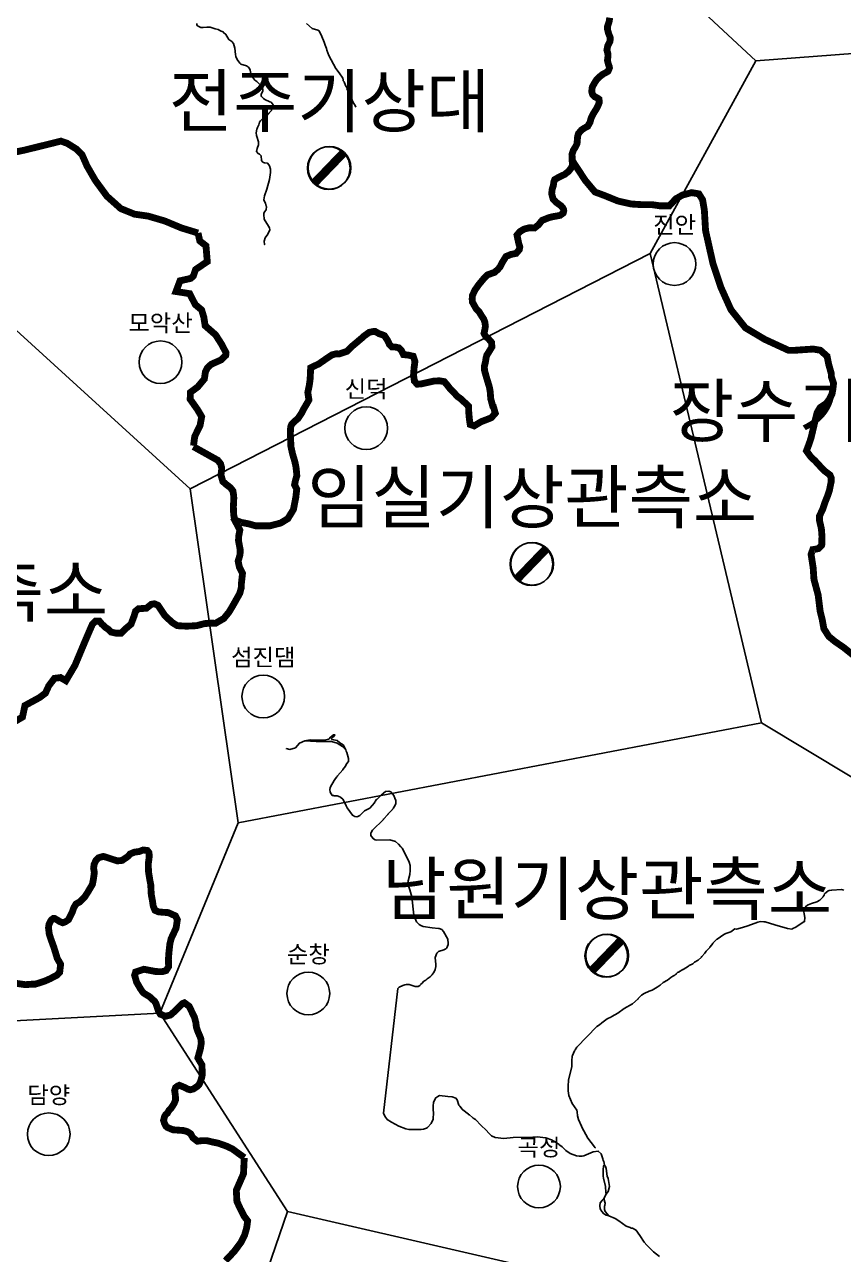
# Model space of a CAD drawing. Header units: millimetres. Extents: x -954552 to 1497340, y -301250 to 736091.
# Drawn here: x 195883 to 243831, y 194640 to 266656 of the extents above; entities that cross this region are included whole.
import ezdxf
from ezdxf.enums import TextEntityAlignment as Align

# ---------------------------------------------------------------- set-up
doc = ezdxf.new("R2010")
doc.units = ezdxf.units.MM
for name, color, linetype in [('2411', 7, 'Continuous'), ('AWS', 4, 'Continuous'), ('AWS명', 2, 'Continuous'), ('EL', 2, 'Continuous'), ('MAIN-RIVER', 5, 'Continuous'), ('Point', 1, 'Continuous'), ('관측소명', 3, 'Continuous'), ('기상청', 1, 'Continuous'), ('티센', 6, 'Continuous')]:
    doc.layers.add(name, color=color, linetype=linetype)
doc.styles.get("Standard").update_dxf_attribs({"font": ''})
doc.styles.get('Standard').set_extended_font_data('Gulim')

# ---------------------------------------------------------------- blocks, each defined once
blk = doc.blocks.new('관측소(기상청)')
at = {"layer": '기상청', "const_width": 500}
blk.add_lwpolyline([(821, 874), (-914, -926)], dxfattribs=at)
at = {"layer": '기상청'}
blk.add_circle((-46, -26), 1250, dxfattribs=at)

msp = doc.modelspace()

# ---------------------------------------------------------------- linework, layer by layer
at = {"layer": '2411', "const_width": 400}
for points in [[(208571, 237505), (208994, 237423), (209414, 237306), (209833, 237306), (210252, 237306), (210881, 237469), (211300, 237726), (211626, 238261), (211766, 238983), (211819, 239453), (211692, 239706), (211742, 239954), (211824, 240235), (211808, 240449), (211775, 240746), (211709, 241060), (211577, 241506), (211478, 241951), (211461, 242413), (211445, 242711), (211461, 243090), (211527, 243255), (211709, 243437), (211891, 243585), (212089, 243883), (212254, 244196), (212254, 244196), (212402, 244444), (212534, 244675), (212501, 244890), (212468, 245121), (212551, 245517), (212600, 245863), (212617, 246144), (212633, 246557), (213112, 246788), (213492, 247052), (213888, 247316), (214135, 247382), (214301, 247366), (214779, 247531), (215109, 247861), (215621, 248290), (215786, 248439), (216067, 248637), (216314, 248686), (216413, 248686), (216645, 248554), (216843, 248488), (216958, 248439), (217140, 248158), (217255, 247910), (217387, 247778), (217569, 247778), (217800, 247729), (217949, 247580), (218064, 247333), (218361, 247300), (218361, 247300), (218642, 247234), (218741, 246936), (218691, 246557), (218658, 246128), (218708, 245781), (218873, 245599), (219104, 245616), (219847, 245781), (220177, 245797), (220458, 245748), (220590, 245599), (220771, 245368), (220953, 245187), (221217, 244890), (221448, 244724), (221877, 244312), (221894, 243932), (221927, 243569), (221976, 243239), (222208, 243156), (222620, 243404), (222967, 243536), (223214, 243635), (223446, 243899), (223330, 244295), (223297, 244312), (223181, 244741), (223148, 245170), (223099, 245434), (223016, 245715), (222934, 245979), (222934, 245979), (222884, 246161), (222818, 246392), (222802, 246623), (222851, 246821), (222884, 246969), (222901, 247118), (222950, 247300), (223066, 247481), (223247, 247778), (223231, 248042), (223016, 248290), (222917, 248356), (222868, 248422), (222785, 248571), (222835, 248802), (222868, 249000), (222835, 249231), (222769, 249412), (222637, 249611), (222505, 249825), (222340, 249990), (222108, 250403), (222092, 250585), (222108, 250799), (222257, 251113), (222488, 251443), (222736, 251740), (223000, 252004), (223413, 252153), (223594, 252318), (223726, 252466), (223726, 252466), (223858, 252730), (223990, 252945), (224073, 253077), (224353, 253193), (224667, 253259), (224849, 253473), (224882, 253638), (224816, 253853), (224717, 254332), (224882, 254530), (225129, 254678), (225443, 254761), (225740, 254744), (225971, 254926), (226186, 255190), (226598, 255355), (226797, 255405), (226995, 255438), (227242, 255487), (227424, 255619), (227457, 255751), (227440, 255850), (227391, 255933), (227308, 256032), (227176, 256131), (226995, 256263), (226830, 256445), (226747, 256758), (226780, 257022), (226846, 257237), (226879, 257468), (226879, 257468), (226929, 257584), (227193, 257732), (227506, 257881), (227737, 258062), (227902, 258277), (227969, 258442), (227952, 258624), (227952, 258871), (227935, 259053), (228018, 259300), (228134, 259482), (228233, 259680), (228249, 259895), (228266, 260109), (228315, 260274), (228480, 260472), (228678, 260604), (228860, 260703), (228992, 260935), (229058, 261182), (229190, 261446), (229339, 261677), (229454, 261892), (229537, 262107), (229520, 262288), (229405, 262371), (229289, 262420), (229141, 262569), (229091, 262734), (229124, 262998), (229273, 263262), (229273, 263262), (229388, 263444), (229520, 263576), (229751, 263757), (229916, 263840), (230048, 263922), (230131, 264120), (230114, 264219), (230065, 264351), (230015, 264550), (230048, 264830), (230032, 264995), (229982, 265160), (230032, 265424), (230164, 265672), (230180, 265887), (230081, 266134), (230015, 266382), (230015, 266547), (230114, 266844), (230147, 267059)], [(195098, 259145), (195867, 259304), (197520, 259710), (198006, 259834), (198369, 259710), (198891, 259384), (199254, 259021), (199537, 258376), (200022, 257535), (200704, 256606), (201516, 255881), (202321, 255555), (203126, 255439), (204091, 255156), (205062, 254750), (206039, 254451)], [(227952, 258695), (228718, 257527), (229284, 256853), (229850, 256643), (230633, 256324), (231409, 256150), (232011, 256113), (232613, 256113), (233106, 256041), (233635, 256041), (234027, 256461), (234418, 256679), (234948, 256817), (235368, 256744), (235586, 256396), (235688, 255794), (235760, 254590), (236188, 252683), (236645, 251298), (237247, 249956), (238095, 248898), (239227, 248223), (240612, 247585), (240996, 247585), (242062, 247658), (242483, 247585), (242874, 247237), (242976, 246737), (243126, 246207), (243126, 246040), (243253, 245657), (243221, 245344), (243162, 245013), (242984, 244676), (242814, 244459), (242469, 244229), (242288, 243926), (242179, 243485), (241941, 242468), (241851, 242190), (241667, 241694), (241925, 241337), (242165, 241119), (242546, 240705), (242728, 240520), (243044, 240281), (243114, 240120), (243115, 239889), (243010, 239375), (242898, 239044), (242760, 238699), (242616, 238276), (242433, 237882), (242433, 237606), (242541, 237139), (242575, 236713), (242563, 236175), (242376, 235974), (242104, 235920)], [(206039, 254451), (206143, 253986), (206503, 253704), (206581, 252780), (205892, 252310), (205767, 251935), (205610, 251794), (204984, 251653), (204749, 251026), (205548, 250901), (205877, 250259), (206252, 249946), (206378, 249523), (206456, 249022), (207067, 248489), (207427, 247926), (207678, 247440), (207662, 247284), (207380, 247017), (206816, 246767), (206581, 246548), (206472, 246328), (206409, 245905), (206018, 245436), (205595, 245122), (205579, 244715), (206002, 244120), (206252, 243697), (206159, 243181), (205845, 242539), (205774, 241997)], [(205767, 241943), (207191, 241147), (207361, 240935), (207426, 240686), (207413, 240504), (207380, 240282), (207490, 239908), (207638, 239768), (207916, 239556), (208079, 239359), (208122, 239101), (208134, 238942), (208109, 238421), (208124, 237992), (208144, 237844), (208224, 237567)], [(195210, 225788), (195759, 226107), (195902, 226782), (196757, 227248), (197103, 227508), (197297, 227932), (197630, 228372), (197987, 228420), (198301, 228235), (198833, 229136), (199355, 230384), (199703, 231196), (199856, 231551), (200030, 231725), (200262, 231725), (200407, 231551), (200639, 231341), (200813, 231225), (200958, 231080), (201219, 231022), (201538, 231022), (201770, 231254), (202118, 231551), (202292, 232015), (202379, 232305), (202553, 232450), (203017, 232479), (203308, 232711), (203489, 232740), (203692, 232653), (203866, 232392), (204098, 232044), (204533, 231638), (204823, 231457), (205374, 231428), (205954, 231457), (206419, 231580), (206854, 231609), (207056, 231594), (207550, 231880), (207853, 232253), (208063, 232602), (208272, 232975), (208482, 233347), (208575, 233697), (208575, 233906), (208644, 234522), (208458, 234898), (208387, 235239), (208499, 235617), (208509, 235902), (208409, 236435), (208421, 236695), (208488, 237058), (208404, 237234), (208224, 237567), (208340, 237592), (208571, 237505)], [(208469, 235803), (208505, 235793)], [(242104, 235920), (242036, 235912), (241939, 235634), (242062, 234836), (242106, 234169), (242352, 233255), (242468, 232313), (242591, 231812), (242686, 231283), (242976, 230826), (243360, 230514), (243817, 230202), (244876, 229361)], [(195405, 210509), (195929, 210436), (196322, 210465), (196496, 210465), (196788, 210553), (197049, 210640), (197384, 210786), (197573, 210888), (197777, 210989), (197937, 211164), (197995, 211630), (197792, 211979), (197690, 212328), (197588, 212648), (197413, 213129), (197326, 213405), (197282, 213769), (197311, 213973), (197399, 214147), (197457, 214235), (197559, 214307), (197559, 214307), (197646, 214307), (197777, 214235), (197937, 214133), (198112, 214060), (198272, 214118), (198447, 214235), (198563, 214467), (198679, 214700), (198767, 214948), (198898, 215166), (199116, 215282), (199400, 215573), (199603, 215879), (199676, 216010), (199851, 216301), (199909, 216592), (199967, 216999), (199924, 217261), (199953, 217480), (200069, 217727), (200200, 217858), (200331, 217902), (200491, 217945), (200651, 217902), (200913, 217814), (201131, 217742), (201321, 217683), (201597, 217713), (201932, 217945), (202063, 218091), (202310, 218193), (202310, 218193), (202601, 218236), (202834, 218324), (203067, 218295), (203169, 218164), (203183, 217931), (203125, 217523), (203140, 217043), (203212, 216592), (203271, 216286), (203285, 215995), (203300, 215719), (203372, 215326), (203416, 215035), (203518, 214788), (203722, 214700), (204027, 214671), (204289, 214657), (204711, 214467), (204828, 214235), (204755, 213754), (204464, 213129), (204391, 212823), (204333, 212314), (204304, 211892), (204318, 211499), (204173, 211266), (203984, 211208), (203867, 211193), (203547, 211208), (202863, 211339), (202383, 211179), (202383, 211179), (202325, 210989), (202441, 210582), (202652, 210218), (202798, 210000), (202900, 209913), (203191, 209738), (203496, 209461), (203583, 209316), (203714, 208908), (203831, 208705), (204136, 208588), (204428, 208661), (204660, 208865), (204850, 209054), (205126, 209330), (205242, 209374), (205519, 209170), (205694, 208807), (205825, 208545), (205912, 208210), (205941, 207948), (206043, 207657), (206145, 207424), (206203, 207264), (206232, 207017), (206174, 206667), (206028, 206143), (206268, 205736), (206283, 205343), (206283, 205139), (206254, 204994), (206254, 204994), (206181, 204761), (206094, 204572), (205977, 204470), (205759, 204324), (205584, 204281), (205424, 204324), (205264, 204412), (205090, 204484), (204944, 204543), (204842, 204499), (204726, 204412), (204668, 204237), (204711, 203946), (204726, 203699), (204653, 203509), (204580, 203378), (204464, 203204), (204347, 203087), (204246, 202913), (204151, 202826), (204136, 202811), (204078, 202709), (204020, 202491), (204064, 202345), (204166, 202142), (204253, 202069), (204573, 201938), (205184, 201894), (205403, 201836), (205606, 201705), (205737, 201472), (205737, 201472), (205999, 201268), (206247, 201298), (206567, 201298), (206872, 201225), (207222, 201152), (207716, 200977), (208051, 200817), (208488, 200497), (208691, 200352), (208759, 200307)], [(207645, 194267), (208165, 194822), (208565, 195363), (208765, 195766), (208890, 196199), (208944, 196605), (208744, 196868), (208504, 197333), (208317, 197742), (208279, 198395), (208700, 199356), (208746, 200288)]]:
    msp.add_lwpolyline(points, dxfattribs=at)
at = {"layer": 'AWS'}
for centre in [(233944, 252637), (203844, 246884), (215881, 243025), (209858, 227310), (212498, 209915), (197294, 201675), (226005, 198615)]:
    msp.add_circle(centre, 1250, dxfattribs=at)
at = {"layer": 'MAIN-RIVER'}
for p, q in [((229807, 197919), (229932, 198164)), ((229681, 197146), (229584, 197308))]:
    msp.add_line(p, q, dxfattribs=at)
for points in [[(205960, 266711), (205976, 266649), (205976, 266649), (206014, 266585), (206210, 266485), (206345, 266480), (206551, 266497), (206753, 266502), (207047, 266409), (207224, 266376), (207224, 266376), (207325, 266307), (207521, 266213), (207521, 266200), (207673, 266081), (207673, 266081), (207838, 265775), (208026, 265662), (208107, 265552), (208107, 265552), (208200, 265267), (208233, 264905), (208255, 264780), (208329, 264605), (208485, 264392), (208554, 264348), (208878, 264238), (208990, 264159), (209066, 264049), (209090, 263997), (209127, 263791), (209245, 263556), (209370, 263397), (209482, 263315), (209688, 263102), (209824, 262883), (209824, 262764), (209743, 262583), (209742, 262476), (209755, 262455), (209867, 262327), (209949, 262271), (210248, 262135), (210317, 262113), (210435, 261963), (210435, 261844), (210403, 261731), (210341, 261657), (210341, 261632), (210215, 261501), (210215, 261501), (210210, 261483), (210191, 261477), (210173, 261444), (210078, 261353), (209970, 261266), (209946, 261264), (209700, 261019), (209645, 260940), (209607, 260790), (209513, 260628), (209494, 260566), (209475, 260547), (209462, 260409), (209462, 260409), (209462, 260409), (209440, 260312), (209456, 260165), (209487, 260097), (209579, 259784), (209573, 259609), (209493, 259400), (209466, 259216), (209553, 259106), (209640, 259072), (209727, 258978), (209746, 258696), (209808, 258615), (209874, 258587), (209926, 258563), (210108, 258533), (210183, 258452), (210226, 258376), (210275, 258189), (210281, 257989), (210223, 257592), (210068, 257010), (209934, 256634), (209898, 256399), (209898, 256399), (209919, 256339), (209919, 256339), (209996, 256202), (210037, 256023), (210050, 256004), (210037, 255809), (209932, 255690), (209894, 255603), (209891, 255540), (209918, 255261), (210173, 254855), (210230, 254749), (210253, 254641), (210122, 254390), (209964, 254167), (209915, 253972), (209932, 253778), (209932, 253778)], [(215277, 261821), (215240, 261923), (215228, 261924), (215212, 261963), (215143, 262062), (215060, 262232), (214988, 262425), (214954, 262552), (214749, 262900), (214767, 262933), (214767, 262933), (214767, 262933), (214753, 262973), (214674, 263096), (214595, 263309), (214543, 263369), (214543, 263419), (214513, 263515), (214305, 263832), (214102, 264084), (213698, 264848), (213587, 265155), (213561, 265261), (213474, 265455), (213431, 265623), (213290, 265950), (213128, 266290), (213128, 266290), (213051, 266333), (212724, 266424), (212397, 266720)], [(212313, 224712), (212286, 224707), (211975, 224571), (211737, 224313), (211411, 224214), (211198, 224261), (211198, 224261)], [(214608, 224269), (214503, 224380), (214187, 224571), (213856, 224677), (212965, 224669), (212286, 224707), (212613, 224769), (213018, 224753), (213419, 224752), (213698, 224814), (213804, 224935), (213967, 225061), (214052, 225062), (214009, 224993), (213861, 224866), (213866, 224798), (213988, 224771), (214193, 224729), (214350, 224602), (214529, 224475), (214686, 224183), (214608, 224269), (214608, 224269)], [(213896, 221514), (213777, 221716), (213759, 221857), (213772, 221967), (213791, 222029), (214011, 222398), (214095, 222500), (214095, 222513), (214173, 222598), (214173, 222623), (214211, 222654), (214211, 222666), (214525, 223009), (214525, 223035), (214681, 223240), (214731, 223371), (214857, 223495), (214857, 223686), (214746, 224027), (214704, 224117), (214686, 224183), (214608, 224269), (214608, 224269)], [(213896, 221514), (213972, 221519), (213993, 221503), (214183, 221498), (214351, 221441), (214408, 221404), (214514, 221291), (214663, 221046), (214706, 220909), (214775, 220790), (215093, 220367), (215093, 220354), (215218, 220289), (215346, 220270), (215399, 220285), (215517, 220351), (215787, 220606), (216094, 220781), (216363, 221086), (216394, 221142), (216425, 221173), (216476, 221274), (216501, 221286), (216756, 221527), (217015, 221747), (217208, 221766), (217321, 221734), (217495, 221514), (217573, 221359), (217620, 221221), (217613, 221052), (217613, 221052), (217600, 220989), (217520, 220855), (217513, 220821), (217481, 220778), (217480, 220764), (217422, 220704), (217419, 220688), (217161, 220422), (217161, 220397), (216898, 220135), (216898, 220110), (216247, 219487), (216183, 219349), (216165, 219331), (216152, 219224), (216165, 219175), (216196, 219109), (216308, 218968), (216420, 218918), (216502, 218905), (217270, 218910), (217595, 218815), (217787, 218654), (217919, 218517), (217989, 218421), (218154, 218143), (218398, 217619), (218398, 217619)], [(218368, 216241), (218351, 216526), (218446, 216894), (218462, 217127), (218453, 217413), (218398, 217619), (218398, 217619)], [(220158, 213717), (220113, 213731), (219748, 213760), (219213, 213849), (219090, 213902), (218995, 213962), (218839, 214116), (218745, 214306), (218684, 214512), (218556, 215570), (218450, 215994), (218406, 216100), (218368, 216241), (218368, 216241)], [(243864, 215962), (243727, 216006), (243152, 215976), (243004, 215951), (242939, 215930), (242821, 215840), (242733, 215746), (242701, 215669), (242645, 215596), (242645, 215584), (242451, 215385), (242282, 215288), (241962, 215192), (241770, 215105), (241675, 215049), (241587, 214955), (241536, 214797), (241520, 214695), (241525, 214578), (241579, 214368), (241562, 214127), (241562, 214127), (241466, 214090), (241040, 213806), (240868, 213730), (240812, 213693), (240812, 213693), (240566, 213720), (239822, 213932), (239242, 214112), (239173, 214124), (238973, 214131), (238811, 214097), (238236, 213876), (237920, 213782), (237579, 213695), (237475, 213697), (237475, 213697), (237475, 213697), (237244, 213524), (236942, 213429), (236823, 213372), (236440, 213096), (236427, 213096), (236189, 212857), (236189, 212844), (236020, 212651), (236020, 212638), (236007, 212639), (236007, 212614), (235851, 212452), (235801, 212402), (235801, 212389), (235713, 212289), (235713, 212277), (235531, 212084), (235531, 212071), (235519, 212071), (235519, 212046), (235325, 211872), (235121, 211744), (235016, 211661), (234804, 211558), (234762, 211522), (234448, 211333), (234436, 211317), (234174, 211168), (234174, 211168), (234174, 211168), (234141, 211159), (234056, 211085), (234050, 211066), (234012, 211045), (233954, 210988), (233850, 210939), (233730, 210861), (233534, 210708), (233271, 210558), (233109, 210415), (232933, 210297), (232633, 210123), (232464, 210053), (232464, 210053), (232157, 209917), (232014, 209815), (232001, 209815), (231813, 209619), (231813, 209606), (231475, 209313), (230999, 209045), (230629, 208764), (230263, 208576), (230209, 208539), (230037, 208454), (229942, 208389), (229922, 208386), (229685, 208202), (229546, 208081), (229447, 208025), (229447, 208012), (229435, 208012), (229398, 207982), (228225, 206772), (228125, 206628), (228125, 206609), (228081, 206560), (227968, 206285), (227955, 206272), (227932, 205954), (227935, 205641), (227737, 204837), (227737, 204837), (227707, 204491), (227713, 204254), (227706, 204216), (227743, 203942), (227948, 203479), (228217, 203078), (228235, 202990), (228253, 202760), (228317, 202539), (228495, 202147), (228513, 202084), (228868, 201452), (229259, 200930), (229261, 200916), (229312, 200886), (229312, 200886)], [(220158, 213717), (220307, 213658), (220406, 213546), (220659, 213098), (220686, 212846), (220679, 212795), (220610, 212589), (220610, 212589)], [(217735, 210209), (217822, 210288), (218030, 210393), (218155, 210434), (218230, 210446), (218399, 210439), (218761, 210326), (218892, 210323), (218930, 210332), (219023, 210388), (219105, 210469), (219105, 210494), (219142, 210506), (219268, 210637), (219374, 210693), (219462, 210780), (219637, 210898), (219644, 210917), (219656, 210917), (219743, 211004), (219744, 211030), (219841, 211153), (219919, 211316), (219964, 211503), (219964, 211616), (219933, 212023), (220015, 212272), (220121, 212378), (220441, 212484), (220547, 212542), (220610, 212589), (220610, 212589)], [(217735, 210209), (216893, 202909), (216973, 202728), (217122, 202547), (217373, 202381), (217797, 202155), (218215, 201991), (218377, 201960), (218477, 201951), (218477, 201951), (219090, 201945), (219247, 201973), (219427, 202038), (219477, 202069), (219697, 202313), (219816, 202562), (219829, 202955), (219829, 202955), (219806, 203093), (219800, 203324), (219831, 203549), (219970, 203812), (220085, 203893), (220181, 203954), (220663, 203885), (220924, 203860), (221144, 203794), (221144, 203794), (221144, 203794), (221211, 203697), (221318, 203389), (221364, 203315), (221511, 203142), (221511, 203129), (221524, 203129), (221530, 203112), (221543, 203112), (221871, 202860), (221877, 202842), (221936, 202811), (222110, 202665), (222160, 202612), (222285, 202540), (222627, 202186), (222909, 201914), (223064, 201737), (223231, 201578), (223431, 201478), (223942, 201421), (224500, 201494), (225639, 201513), (225892, 201525), (226414, 201475), (226737, 201342), (227010, 201187), (227010, 201187), (227010, 201187), (227186, 201075), (227186, 201062), (227220, 201043), (227354, 200937), (227585, 200730), (227838, 200558), (228207, 200414), (228353, 200391), (228353, 200391), (228528, 200385), (228628, 200409), (229177, 200656), (229479, 200689), (229479, 200689), (229641, 200535), (229672, 200478), (229748, 200231), (229765, 200144), (229796, 200082), (229833, 199866), (229833, 199866)], [(233057, 194518), (232701, 194794), (232312, 195189), (232171, 195357), (231914, 195750), (231667, 196077), (231650, 196087), (231650, 196087), (231471, 196171), (231396, 196175), (231396, 196175), (231396, 196175), (231343, 196218), (231102, 196288), (230687, 196611), (230462, 196737), (230086, 196903), (230086, 196903), (229888, 197157), (229845, 197269), (229836, 197404), (229843, 197468), (229860, 197509), (229871, 197638), (229851, 197693), (229807, 197919), (229702, 197813), (229702, 197800), (229590, 197651), (229570, 197485), (229584, 197308), (229584, 197308)], [(229681, 197146), (229807, 197013), (229947, 196941), (230086, 196903), (230086, 196903)]]:
    msp.add_lwpolyline(points, dxfattribs=at)
msp.add_lwpolyline([(229945, 199668), (230006, 199231), (230055, 199093), (230126, 198615), (230060, 198331), (230006, 198237), (229932, 198164), (229915, 198263), (229898, 198625), (229777, 199097), (229756, 199231), (229766, 199565), (229788, 199828), (229833, 199866), (229833, 199866), (229875, 199832), (229897, 199796), (229945, 199668)], close=True, dxfattribs=at)
at = {"layer": '기상청'}
for centre in [(213738, 258275), (225607, 235087), (229993, 212150)]:
    msp.add_circle(centre, 1250, dxfattribs=at)
at = {"layer": '티센'}
for points in [[(238697, 264543), (213731, 287736)], [(263211, 266381), (238697, 264543)], [(238697, 264543), (232509, 253251)], [(232509, 253251), (205578, 239467)], [(239040, 225767), (232509, 253251)], [(205578, 239467), (194952, 249156)], [(205578, 239467), (208395, 219908)], [(239040, 225767), (208395, 219908)], [(254701, 216337), (239040, 225767)], [(208395, 219908), (203804, 208760)], [(135948, 205203), (203804, 208760)], [(203804, 208760), (211276, 197150)], [(211276, 197150), (198478, 159808)], [(211276, 197150), (255379, 186992)]]:
    msp.add_lwpolyline(points, dxfattribs=at)

# ---------------------------------------------------------------- block references
at = {"layer": 'Point'}
for p in [(213738, 258275), (225607, 235087), (229993, 212150)]:
    msp.add_blockref('관측소(기상청)', p, dxfattribs=at)

# ---------------------------------------------------------------- texts
at = {"layer": 'AWS명'}
for s, p in [('진안', (233944, 254137)), ('모악산', (203844, 248384)), ('신덕', (215881, 244525)), ('섬진댐', (209858, 228810)), ('순창', (212498, 211415)), ('담양', (197294, 203175)), ('곡성', (226005, 200115))]:
    msp.add_text(s, height=1000, dxfattribs=at).set_placement(p, align=Align.BOTTOM_CENTER)
at = {"layer": 'EL'}
for p in [(213738, 258274), (225607, 235086), (229993, 212149)]:
    msp.add_text('0.000', height=2.5, dxfattribs=at).set_placement(p, align=Align.TOP_CENTER)
at = {"layer": '관측소명'}
for s, p in [('전주기상대', (213738, 259775)), ('장수기상관측소', (246844, 241633)), ('임실기상관측소', (225607, 236587)), ('정읍기상관측소', (187600, 231112)), ('남원기상관측소', (229993, 213650))]:
    msp.add_text(s, height=3000, dxfattribs=at).set_placement(p, align=Align.BOTTOM_CENTER)

doc.saveas('drawing.dxf')
